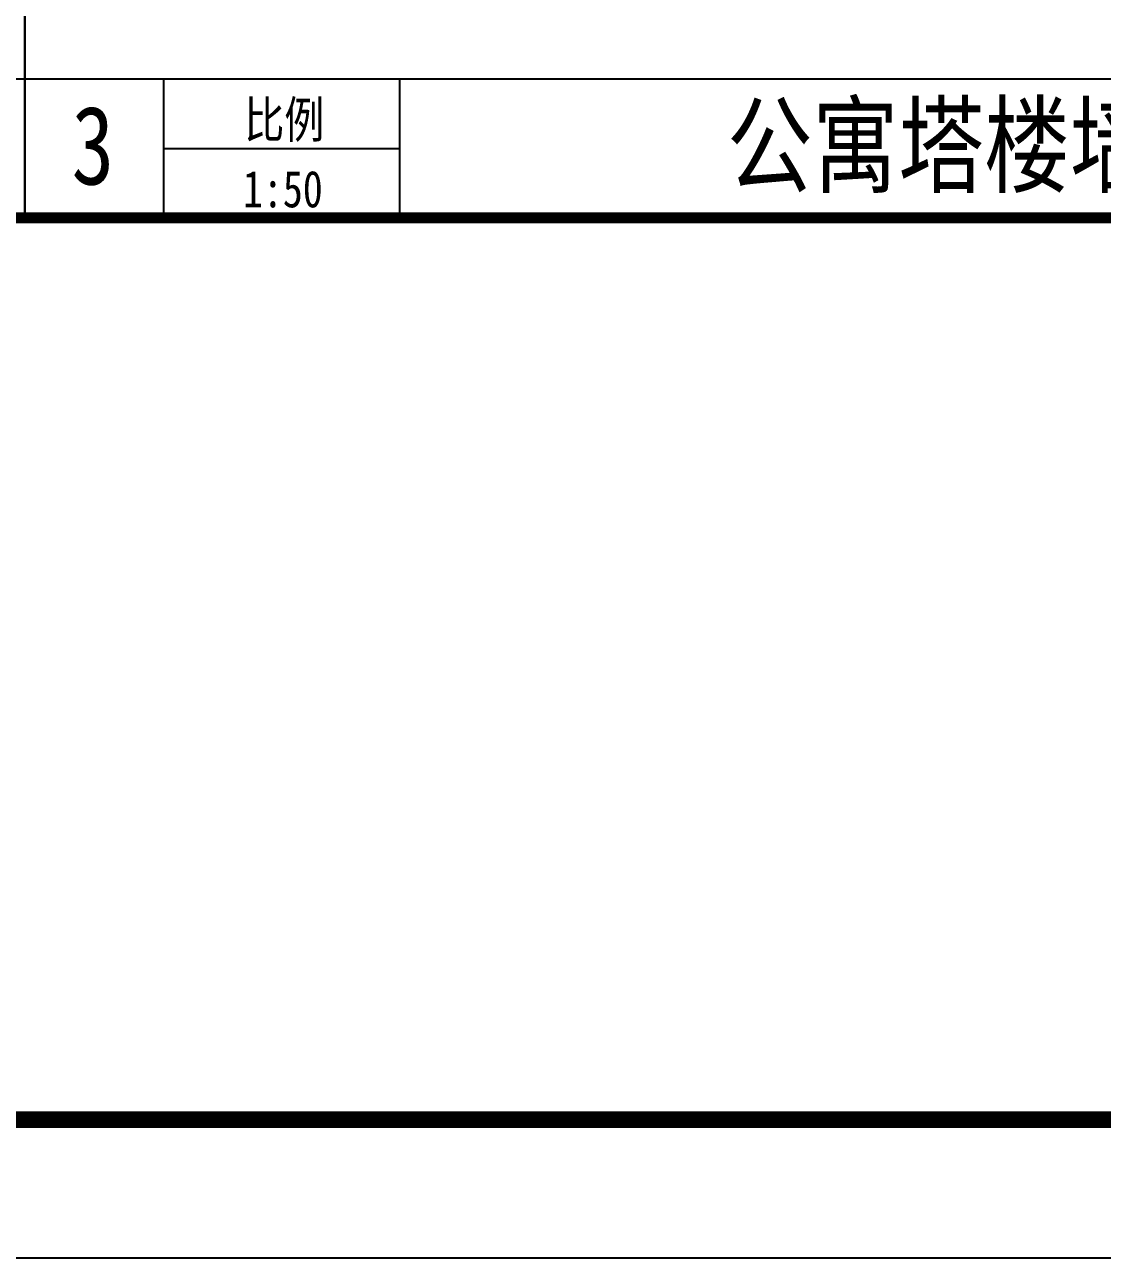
# Model space of a CAD drawing. Header units: millimetres. Extents: x 12351878 to 12381578, y 696206 to 738256.
# Drawn here: x 12371478 to 12375360, y 696206 to 700652 of the extents above; entities that cross this region are included whole.
import ezdxf

# ---------------------------------------------------------------- set-up
doc = ezdxf.new("R2010")
doc.units = ezdxf.units.MM
doc.header["$LTSCALE"] = 1000
doc.layers.add('A-ANNO-TTLB', color=7, linetype='Continuous')
doc.layers.add('PUB_TEXT', color=7, linetype='Continuous')
doc.styles.add('宋体', font='', dxfattribs={"width": 0.65})
doc.styles.get('宋体').set_extended_font_data('SimSun')

# ---------------------------------------------------------------- blocks, each defined once
blk = doc.blocks.new('asdgfdfssh')
for p, q in [((0, 500), (9550, 500)), ((500, 500), (500, 0)), ((1350, 500), (1350, 0)), ((500, 250), (1350, 250))]:
    blk.add_line(p, q)
blk.add_lwpolyline([(0, 37050), (9550, 37050), (9550, 0), (0, 0)], close=True)
at = {"layer": 'PUB_TEXT', "style": '宋体', "width": 0.8}
for s, p in [('比例', (791.2, 287.5)), ('1:50', (786.2, 37.5))]:
    blk.add_text(s, height=132.17, dxfattribs=at).set_placement(p)
blk = doc.blocks.new('asdfdfsdh')
at = {"const_width": 40}
blk.add_lwpolyline([(27625.4, 3750), (11266.1, 3750)], dxfattribs=at)
at = {"layer": 'A-ANNO-TTLB'}
blk.add_lwpolyline([(0, 42050), (29700, 42050), (29700, 0), (0, 0)], close=True, dxfattribs=at)
at = {"layer": 'A-ANNO-TTLB', "const_width": 60}
blk.add_lwpolyline([(500, 40800), (500, 500), (29200, 500), (29200, 40800)], close=True, dxfattribs=at)

msp = doc.modelspace()

# ---------------------------------------------------------------- block references
for name, p in [('asdfdfsdh', (12351877.5, 696206.4)), ('asdgfdfssh', (12361927.5, 699956.4)), ('asdgfdfssh', (12371477.5, 699956.4))]:
    msp.add_blockref(name, p)

# ---------------------------------------------------------------- texts
at = {"layer": 'PUB_TEXT', "color": 2, "style": '宋体', "width": 0.8}
for s, height, p in [('公寓塔楼墙身大样三', 283.23, (12374006.7, 700076.1)), ('3', 283.2, (12371646.2, 700076.1))]:
    msp.add_text(s, height=height, dxfattribs=at).set_placement(p)

doc.saveas('drawing.dxf')
